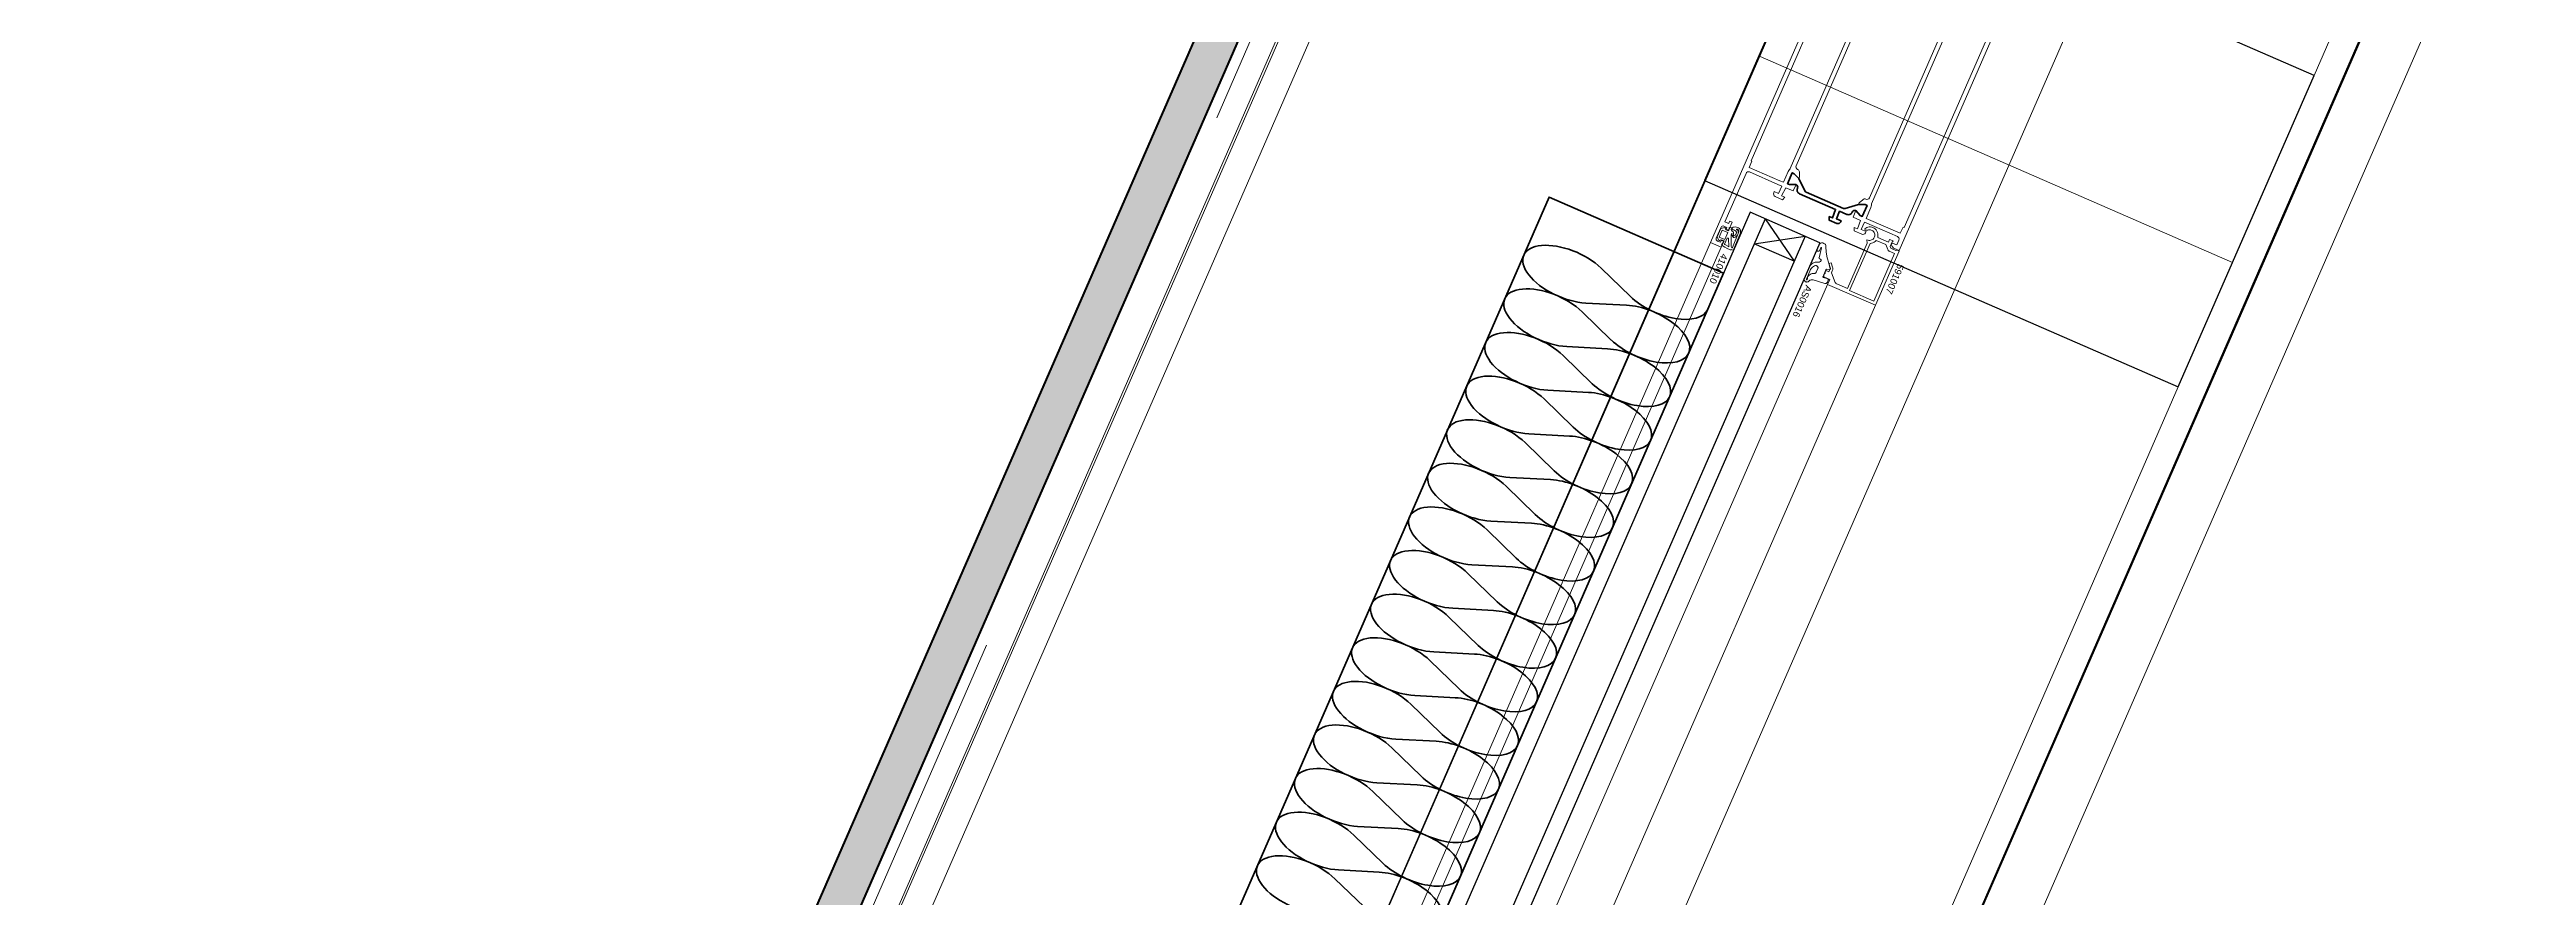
# Model space of a CAD drawing. Header units: millimetres. Extents: x -37281 to 954596, y -59787 to 956680.
# Drawn here: x 868905 to 869816, y -15838 to -15526 of the extents above; entities that cross this region are included whole.
import ezdxf
from ezdxf.enums import TextEntityAlignment as Align

# ---------------------------------------------------------------- set-up
doc = ezdxf.new("R2010")
doc.units = ezdxf.units.MM
doc.header["$MEASUREMENT"] = 0
doc.linetypes.add('Dot & Dashed', pattern=[670.277762, 352.777767, -176.388884, 0, -141.111112])
doc.linetypes.add('Double Dashed', pattern=[1093.611073, 529.166651, -211.666656, 141.111112, -211.666656])
for name, color, linetype, lineweight in [('0_Pen_No__2', 8, 'Continuous', 15), ('0_Pen_No__5', 7, 'Continuous', 25), ('0_Pen_No__6', 7, 'Continuous', 35), ('0_Pen_No__7', 7, 'Continuous', 35), ('0_Pen_No__9', 7, 'Continuous', 13), ('New_A-20-M_Floor_Slab_Pen_No__89', 8, 'Continuous', 20), ('New_A-20-M_Roof_Pen_No__93', 8, 'Continuous', 13), ('New_A-25-M_Curtain_Wall_Pen_No__90', 8, 'Continuous', 20), ('New_A-25-M_Wall_Ext_Pen_No__87', 8, 'Continuous', 20), ('New_ArchiCAD Windows_Pen_No__1', 7, 'Continuous', 13), ('New_ArchiCAD Windows_Pen_No__3', 7, 'Continuous', 18), ('New_ArchiCAD Zone Stamps_Pen_No__9', 7, 'Continuous', 13)]:
    doc.layers.add(name, color=color, linetype=linetype, lineweight=lineweight)
for name, color, linetype, lineweight, true_color in [('0_Pen_No__40', 7, 'Continuous', 35, 0x2a2a2a), ('0_Pen_No__54', 7, 'Continuous', 35, 0x444444), ('New_A-15-MG_Structural_Grid_Phase_2_Pen_No__222', 7, 'Continuous', 13, 0x65af33), ('New_A-25-M_Curtain_Wall_Pen_No__69', 7, 'Continuous', 20, 0x606060), ('New_A-25-M_Wall_Int_Pen_No__107', 7, 'Continuous', 15, 0xa6a6a6), ('New_A-25-M_Wall_Int_Pen_No__27', 7, 'Continuous', 50, 0x2a2a2a), ('New_A-35-M_FFE-Zone_Pen_No__74', 7, 'Continuous', 20, 0x606060), ('New_ArchiCAD Windows_Pen_No__23', 7, 'Continuous', 30, 0x2a2a2a)]:
    doc.layers.add(name, color=color, linetype=linetype, lineweight=lineweight, true_color=true_color)
for name, color, linetype in [('New_A-15-MG_Structural_Grid_Phase_2', 7, 'Continuous'), ('New_A-20-M_Floor_Slab', 7, 'Continuous'), ('New_A-20-M_Roof', 7, 'Continuous'), ('New_A-25-M_Curtain_Wall', 7, 'Continuous'), ('New_A-25-M_Wall_Ext', 7, 'Continuous'), ('New_A-25-M_Wall_Int', 7, 'Continuous'), ('New_A-35-M_FFE-Zone', 7, 'Continuous'), ('New_ArchiCAD Windows', 7, 'Continuous')]:
    doc.layers.add(name, color=color, linetype=linetype)
doc.styles.add('GENERATED_STYLE_2', font='')
doc.styles.add('GENERATED_STYLE_3', font='')
doc.styles.add('GENERATED_STYLE_4', font='')
doc.styles.get('GENERATED_STYLE_2').set_extended_font_data('Arial', bold=True)
doc.styles.get('GENERATED_STYLE_3').set_extended_font_data('Arial')
doc.styles.get('GENERATED_STYLE_4').set_extended_font_data('Swis721 BT')

# ---------------------------------------------------------------- blocks, each defined once
blk = doc.blocks.new('Wall_243_2', base_point=(874395.1, -4631.3))
at = {"layer": 'New_A-25-M_Wall_Ext_Pen_No__87', "linetype": 'Continuous', "flags": 128}
for points in [[(874303.43, -4591.33), (866444.97, -22613.27)], [(866536.64, -22653.24), (874395.1, -4631.3)]]:
    blk.add_lwpolyline(points, dxfattribs=at)
blk = doc.blocks.new('Wall_245_2', base_point=(874285.09, -4632.6))
at = {"layer": 'New_A-25-M_Wall_Ext_Pen_No__87', "linetype": 'Continuous', "flags": 128}
for points in [[(869174.27, -16353.33), (874285.09, -4632.6)], [(872218.02, -8960.24), (869023.02, -16287.38)]]:
    blk.add_lwpolyline(points, dxfattribs=at)
blk = doc.blocks.new('Single Office_INB 2108_81_2', base_point=(867408.06, -14183.82))
at = {"layer": 'New_A-35-M_FFE-Zone_Pen_No__74', "linetype": 'Continuous'}
blk.add_line((869057.73, -16209.78), (869958.9, -14143.09), dxfattribs=at)
at = {"layer": 'New_ArchiCAD Zone Stamps_Pen_No__9'}
for tag, height, style, p in [('ROOM_NAME', 250, 'GENERATED_STYLE_2', (866906.88, -13138.52)), ('zoneNameLine2', 250, 'GENERATED_STYLE_2', (866718.45, -13570.65)), ('ROOM_NUMBER', 200, 'GENERATED_STYLE_3', (866530.02, -13991.36)), ('measuredAreaCode', 200, 'GENERATED_STYLE_3', (866372.99, -14351.47)), ('DUMMY_649', 200, 'GENERATED_STYLE_3', (866680.4, -14485.51)), ('DUMMY_650', 200, 'GENERATED_STYLE_3', (867029.91, -14637.92)), ('DUMMY_651', 133.33, 'GENERATED_STYLE_3', (867309.2, -14744.46))]:
    blk.add_attdef(tag, text='', height=height, rotation=336.44041, dxfattribs=dict(at, style=style)).set_placement(p, align=Align.TOP_LEFT)
blk = doc.blocks.new('Slab_14_2', base_point=(829422.85, -33019.01))
at = {"layer": 'New_A-20-M_Floor_Slab_Pen_No__89', "linetype": 'Continuous', "flags": 128}
blk.add_lwpolyline([(875235.59, -26822.78), (866165.91, -22867.95), (874174.16, -4502.51), (868527.24, -2040.17), (868435.45, -2000.14), (866447.92, -6558.18), (861160.52, -4252.62), (853558.92, -11326.43), (853176.07, -10915.01), (829422.85, -33019.01)], dxfattribs=at)
blk = doc.blocks.new('Slab_18_2', base_point=(875235.59, -26822.78))
at = {"layer": 'New_A-20-M_Floor_Slab_Pen_No__89', "linetype": 'Continuous', "flags": 128}
blk.add_lwpolyline([(875235.59, -26822.78), (866165.91, -22867.95), (874174.16, -4502.51), (883243.83, -8457.33)], close=True, dxfattribs=at)
blk = doc.blocks.new('Triple Window 19_2')
at = {"layer": 'New_ArchiCAD Windows_Pen_No__1', "linetype": 'Continuous'}
for p, q in [((-1175, -0.5), (-1175, 0)), ((1175, -0.5), (1175, 0)), ((-1175, -190), (-1175, -0.5)), ((1175, -190), (1175, -0.5))]:
    blk.add_line(p, q, dxfattribs=at)
at = {"layer": 'New_ArchiCAD Windows_Pen_No__23', "linetype": 'Continuous'}
for p, q in [((-1175, 0), (-1125, 0)), ((-1125, 0), (-1125, -190)), ((1100, -190), (1100, 0)), ((1100, 0), (1175, 0)), ((-1125, -190), (-1175, -190)), ((1175, -190), (1100, -190))]:
    blk.add_line(p, q, dxfattribs=at)
at = {"layer": 'New_ArchiCAD Windows_Pen_No__3', "linetype": 'Continuous'}
for p, q in [((-1175, 165), (1175, 165)), ((-1125, 0), (-268, 0)), ((-268, -190), (-1125, -190)), ((1100, -190), (812.5, -190)), ((-1175, -200), (1175, -200))]:
    blk.add_line(p, q, dxfattribs=at)
blk = doc.blocks.new('Wall_353_2', base_point=(874468.42, -4712.54))
at = {"layer": 'New_ArchiCAD Windows', "color": 251, "linetype": 'Continuous', "lineweight": 20, "true_color": 0x606060, "xscale": -1, "zscale": 1000, "rotation": 66.44041158399281}
for p in [(870003.55, -14451.52), (869064.25, -16605.64)]:
    blk.add_blockref('Triple Window 19_2', p, dxfattribs=at)
blk = doc.blocks.new('Wall_379_2', base_point=(869371.71, -15418.45))
at = {"layer": 'New_A-25-M_Wall_Int_Pen_No__107', "linetype": 'Continuous'}
blk.add_hatch(color=256, dxfattribs=at).paths.add_polyline_path([(869371.71, -15418.45), (869132.45, -15967.13), (869140.21, -15986.88), (869379.46, -15438.2)])
at = {"layer": 'New_A-25-M_Wall_Int_Pen_No__27', "linetype": 'Continuous', "flags": 128}
for points in [[(869371.71, -15418.45), (869132.45, -15967.13)], [(869140.21, -15986.88), (869379.46, -15438.2)]]:
    blk.add_lwpolyline(points, dxfattribs=at)
blk = doc.blocks.new('Morph_2_2', base_point=(864302.5, 0))
at = {"layer": 'New_A-20-M_Roof_Pen_No__93', "linetype": 'Continuous', "flags": 128}
blk.add_lwpolyline([(866367.03, -22792.01), (874315.32, -4564.06)], dxfattribs=at)
blk = doc.blocks.new('Beam_8_2', base_point=(874303.43, -4591.33))
at = {"layer": 'New_A-25-M_Curtain_Wall_Pen_No__69', "linetype": 'Dot & Dashed'}
blk.add_line((874303.43, -4591.33), (866444.97, -22613.27), dxfattribs=at)
at = {"layer": 'New_A-25-M_Curtain_Wall_Pen_No__90', "linetype": 'Continuous'}
for p, q in [((874303.43, -4591.33), (866444.97, -22613.27)), ((874505.7, -4679.52), (866647.24, -22701.46))]:
    blk.add_line(p, q, dxfattribs=at)
blk = doc.blocks.new('Standard grid marker_19')
at = {"layer": 'New_A-15-MG_Structural_Grid_Phase_2_Pen_No__222', "linetype": 'Double Dashed'}
blk.add_line((948.58, 0), (36650.52, 0), dxfattribs=at)
at = {"layer": 'New_A-15-MG_Structural_Grid_Phase_2_Pen_No__222', "style": 'GENERATED_STYLE_4'}
for tag, p in [('AC_MarkerText_1_0', (-500, -588.26)), ('AC_MarkerText_1_1', (38099.1, -588.26))]:
    blk.add_attdef(tag, text='', height=350, rotation=90, dxfattribs=at).set_placement(p, align=Align.MIDDLE_CENTER)

msp = doc.modelspace()

# ---------------------------------------------------------------- linework, layer by layer
at = {"layer": '0_Pen_No__2', "linetype": 'Continuous', "flags": 128}
for points in [[(869580.86, -15492.76), (869547.61, -15569.03, 0.414214), (869548.12, -15570.34), (869548.18, -15570.37, -0.294108), (869548.78, -15571.27), (869548.8, -15573.04), (869548.52, -15573.68), (869546.91, -15571.89), (869546.17, -15571.57), (869544.42, -15575.6), (869545.15, -15575.92), (869547.56, -15575.88), (869546.53, -15578.26), (869543.78, -15577.07), (869542.25, -15580), (869543.45, -15580.52), (869542.57, -15581.45), (869539.87, -15580.27, -0.414214), (869539.35, -15578.96), (869539.55, -15578.5), (869541.11, -15579.18), (869542.31, -15576.43), (869540.89, -15575.81), (869530.48, -15571.27, 0.414214), (869529.17, -15571.79), (869521.37, -15589.66), (869522.75, -15590.26), (869523.15, -15589.34), (869524.06, -15589.74), (869522.67, -15592.95), (869521.75, -15592.55), (869522.15, -15591.64), (869521.05, -15591.16, 0.414214), (869520, -15591.57), (869518.24, -15595.6, 0.414214), (869518.65, -15596.66), (869519.75, -15597.14), (869520.15, -15596.22), (869521.07, -15596.62), (869520.07, -15598.91), (869516.13, -15597.19), (869580.08, -15450.53)], [(869607.81, -15504.51), (869574.56, -15580.78, -0.414214), (869573.24, -15581.3), (869573.19, -15581.27, 0.294108), (869572.12, -15581.45), (869570.8, -15582.63), (869570.52, -15583.27), (869572.94, -15583.24), (869573.67, -15583.56), (869571.91, -15587.59), (869571.18, -15587.27), (869569.56, -15585.47), (869568.52, -15587.86), (869571.27, -15589.06), (869570.16, -15592.17), (869568.96, -15591.65), (869568.88, -15592.92), (869571.77, -15594.18, 0.414214), (869573.08, -15593.66), (869573.28, -15593.21), (869571.54, -15592.45), (869572.74, -15589.7), (869573.64, -15590.09), (869584.84, -15594.97, -0.414214), (869585.36, -15596.29), (869584.56, -15598.12), (869582.91, -15597.4), (869582.51, -15597.79), (869582.72, -15598.32, 0.198912), (869583.78, -15599.42), (869585.52, -15600.18), (869629.48, -15499.35)], [(869575.25, -15583.44, -0.112281), (869575.33, -15583.01), (869609.97, -15503.57, -0.112281), (869610.23, -15503.21, 0.112281), (869610.77, -15502.48), (869612.51, -15498.49), (869625.07, -15503.97), (869624.07, -15506.26), (869624.53, -15506.46), (869587.36, -15591.71), (869586.9, -15591.51), (869585.9, -15593.8), (869574.22, -15588.7)], [(869574.22, -15588.7), (869573.34, -15588.32), (869575.08, -15584.33, 0.112281), (869575.25, -15583.44)]]:
    msp.add_lwpolyline(points, format="xyb", dxfattribs=at)
msp.add_lwpolyline([(869541.57, -15574.47), (869542.91, -15575.05), (869544.65, -15571.06, -0.112281), (869545.19, -15570.33, 0.112281), (869545.45, -15569.97), (869580.09, -15490.54, 0.112281), (869580.17, -15490.1, -0.112281), (869580.34, -15489.21), (869582.08, -15485.22), (869569.52, -15479.74), (869568.52, -15482.04), (869568.25, -15481.92), (869531.07, -15567.16), (869531.35, -15567.28), (869530.35, -15569.58)], format="xyb", close=True, dxfattribs=at)
for points in [[(869573, -15592.68), (869572.8, -15592.15), (869573.17, -15591.88), (869573.58, -15591.67), (869574.01, -15591.53), (869574.47, -15591.46), (869574.92, -15591.45), (869575.38, -15591.52), (869575.82, -15591.65), (869576.27, -15591.89), (869576.67, -15592.2), (869577.02, -15592.58), (869577.3, -15593), (869577.51, -15593.47), (869577.63, -15593.96), (869577.68, -15594.47), (869577.64, -15594.98), (869577.58, -15595.36), (869581.52, -15597.08), (869581.96, -15596.07), (869583.24, -15596.63), (869583.08, -15597), (869582.9, -15596.92), (869582.14, -15598.66), (869582.4, -15599.32), (869584.19, -15600.1), (869585.11, -15600), (869585.41, -15600.41), (869576.74, -15620.31), (869559.14, -15612.63), (869559.94, -15610.8), (869557.83, -15609.88), (869557.78, -15608.99), (869557.91, -15608.9), (869558.03, -15608.78), (869558.13, -15608.65), (869558.2, -15608.5), (869558.25, -15608.35), (869558.27, -15608.19), (869558.27, -15608.02), (869558.24, -15607.86), (869558.65, -15607.51), (869559.66, -15607.95), (869560.12, -15606.89), (869559.55, -15604.98), (869560.51, -15604.7), (869560.97, -15606.26), (869561.03, -15606.53), (869561.05, -15606.81), (869561.04, -15607.09), (869560.98, -15607.36), (869560.89, -15607.63), (869560.57, -15608.35), (869561.97, -15611.91), (869562.04, -15612.05), (869562.13, -15612.18), (869562.24, -15612.3), (869562.37, -15612.39), (869562.51, -15612.47), (869566.43, -15614.17)], [(869566.43, -15614.17), (869573.74, -15597.4), (869573.61, -15596.24), (869574.04, -15596.37), (869574.37, -15596.43), (869574.71, -15596.44), (869575.03, -15596.39), (869575.35, -15596.28), (869575.64, -15596.12), (869575.91, -15595.92), (869576.13, -15595.67), (869576.31, -15595.39), (869576.44, -15595.08), (869576.51, -15594.76), (869576.53, -15594.42), (869576.49, -15594.09), (869576.39, -15593.77), (869576.24, -15593.47), (869576.05, -15593.21), (869575.81, -15592.97), (869575.53, -15592.79), (869575.23, -15592.65), (869574.9, -15592.57), (869574.57, -15592.54), (869574.24, -15592.57), (869573.92, -15592.66), (869573, -15592.68)]]:
    msp.add_lwpolyline(points, dxfattribs=at)
msp.add_lwpolyline([(869567.23, -15614.85), (869576.12, -15618.73), (869583.75, -15601.22), (869581.84, -15600.39), (869581.71, -15600.31), (869581.58, -15600.22), (869581.47, -15600.1), (869581.38, -15599.98), (869581.31, -15599.83), (869580.59, -15597.98), (869577, -15596.42), (869576.65, -15596.8), (869576.23, -15597.11), (869575.77, -15597.35), (869575.27, -15597.51), (869574.76, -15597.59)], close=True, dxfattribs=at)
at = {"layer": '0_Pen_No__40', "linetype": 'Continuous'}
msp.add_line((874037.86, -5700.74), (866899.19, -22071.98), dxfattribs=at)
at = {"layer": '0_Pen_No__5', "linetype": 'Continuous'}
for p, q in [((869530.68, -15586.08), (869264.77, -16195.9)), ((869536.18, -15588.48), (869270.27, -16198.29)), ((869556.35, -15597.27), (869530.68, -15586.08)), ((869536.18, -15588.48), (869546.85, -15604.04)), ((869550.85, -15594.88), (869284.94, -16204.69)), ((869556.35, -15597.27), (869290.44, -16207.09)), ((869532.18, -15597.65), (869550.85, -15594.88)), ((869546.85, -15604.04), (869532.18, -15597.65))]:
    msp.add_line(p, q, dxfattribs=at)
at = {"layer": '0_Pen_No__54', "linetype": 'Continuous'}
for p, q in [((869475.89, -15606.65), (869486.63, -15617.06)), ((869485.23, -15620.27), (869470.3, -15619.48)), ((869468.9, -15622.69), (869479.63, -15633.1)), ((869478.23, -15636.31), (869463.3, -15635.52)), ((869461.9, -15638.73), (869472.64, -15649.14)), ((869454.91, -15654.77), (869465.64, -15665.18)), ((869471.24, -15652.35), (869456.31, -15651.56)), ((869447.91, -15670.81), (869458.65, -15681.22)), ((869464.24, -15668.39), (869449.31, -15667.61)), ((869440.92, -15686.86), (869451.65, -15697.26)), ((869457.25, -15684.43), (869442.32, -15683.65)), ((869450.25, -15700.47), (869435.32, -15699.69)), ((869433.92, -15702.9), (869444.66, -15713.3)), ((869426.93, -15718.94), (869437.66, -15729.35)), ((869443.26, -15716.51), (869428.33, -15715.73)), ((869419.93, -15734.98), (869430.67, -15745.39)), ((869436.26, -15732.55), (869421.33, -15731.77)), ((869412.94, -15751.02), (869423.67, -15761.43)), ((869429.27, -15748.6), (869414.34, -15747.81)), ((869422.28, -15764.64), (869407.34, -15763.85)), ((869405.94, -15767.06), (869416.68, -15777.47)), ((869398.95, -15783.1), (869409.68, -15793.51)), ((869415.28, -15780.68), (869400.35, -15779.89)), ((869391.96, -15799.14), (869402.69, -15809.55)), ((869408.29, -15796.72), (869393.35, -15795.94)), ((869384.96, -15815.19), (869395.7, -15825.59)), ((869401.29, -15812.76), (869386.36, -15811.98)), ((869394.3, -15828.8), (869379.36, -15828.02)), ((869377.97, -15831.23), (869388.7, -15841.64))]:
    msp.add_line(p, q, dxfattribs=at)
at = {"layer": '0_Pen_No__54', "linetype": 'Continuous', "flags": 128}
msp.add_lwpolyline([(869207.32, -16327.65), (869520.92, -15608.47), (869456.75, -15580.49), (869143.16, -16299.67)], close=True, dxfattribs=at)
at = {"layer": '0_Pen_No__54', "linetype": 'Continuous'}
for centre, start_param, end_param in [((869463.47, -15608.87), 0.927295, 5.35589), ((869456.48, -15624.91), 0.927295, 5.35589), ((869499.05, -15614.84), 4.068888, 6.283185), ((869492.06, -15630.88), 0, 2.214297), ((869449.48, -15640.95), 0.927295, 5.35589), ((869485.06, -15646.92), 0, 2.214297), ((869492.06, -15630.88), 4.068888, 6.283185), ((869442.49, -15656.99), 0.927295, 5.35589), ((869478.07, -15662.96), 0, 2.214297), ((869485.06, -15646.92), 4.068888, 6.283185), ((869435.49, -15673.03), 0.927295, 5.35589), ((869478.07, -15662.96), 4.068888, 6.283185), ((869471.07, -15679), 0, 2.214297), ((869428.5, -15689.07), 0.927295, 5.35589), ((869471.07, -15679), 4.068888, 6.283185), ((869464.08, -15695.04), 0, 2.214297), ((869421.5, -15705.12), 0.927295, 5.35589), ((869457.08, -15711.09), 0, 2.214297), ((869464.08, -15695.04), 4.068888, 6.283185), ((869414.51, -15721.16), 0.927295, 5.35589), ((869450.09, -15727.13), 0, 2.214297), ((869457.08, -15711.09), 4.068888, 6.283185), ((869407.51, -15737.2), 0.927295, 5.35589), ((869443.09, -15743.17), 0, 2.214297), ((869450.09, -15727.13), 4.068888, 6.283185), ((869400.52, -15753.24), 0.927295, 5.35589), ((869443.09, -15743.17), 4.068888, 6.283185), ((869436.1, -15759.21), 0, 2.214297), ((869393.52, -15769.28), 0.927295, 5.35589), ((869429.1, -15775.25), 0, 2.214297), ((869436.1, -15759.21), 4.068888, 6.283185), ((869386.53, -15785.32), 0.927295, 5.35589), ((869422.11, -15791.29), 0, 2.214297), ((869429.1, -15775.25), 4.068888, 6.283185), ((869379.53, -15801.36), 0.927295, 5.35589), ((869415.11, -15807.33), 0, 2.214297), ((869422.11, -15791.29), 4.068888, 6.283185), ((869372.54, -15817.41), 0.927295, 5.35589), ((869415.11, -15807.33), 4.068888, 6.283185), ((869408.12, -15823.37), 0, 2.214297), ((869365.54, -15833.45), 0.927295, 5.35589), ((869401.12, -15839.42), 0, 2.214297), ((869408.12, -15823.37), 4.068888, 6.283185)]:
    msp.add_ellipse(centre, major_axis=(16.04, -6.99), ratio=0.5, start_param=start_param, end_param=end_param, dxfattribs=at)
at = {"layer": '0_Pen_No__6', "linetype": 'Continuous', "flags": 128}
msp.add_lwpolyline([(869548.08, -15577.2, 0.414214), (869547.56, -15575.88), (869545.15, -15575.92), (869544.42, -15575.6), (869546.17, -15571.57), (869546.91, -15571.89), (869548.53, -15573.66), (869550.79, -15578.23, 0.176327), (869551.28, -15578.7), (869564.97, -15584.67, 0.176327), (869565.65, -15584.71), (869570.53, -15583.26), (869572.94, -15583.24), (869573.67, -15583.56), (869571.91, -15587.59), (869571.18, -15587.27), (869569.56, -15585.47, 0.414214), (869568.25, -15585.99), (869568.21, -15586.08, -0.414214), (869566.23, -15586.86), (869563.58, -15585.7), (869562.38, -15588.45), (869564.12, -15589.21), (869563.92, -15589.67, -0.414214), (869562.6, -15590.18), (869559.72, -15588.93), (869559.79, -15587.65), (869560.99, -15588.17), (869562.11, -15585.06), (869548.82, -15579.26, -0.414214), (869548.04, -15577.29)], format="xyb", close=True, dxfattribs=at)
at = {"layer": '0_Pen_No__9', "linetype": 'Continuous'}
for p, q in [((869516.13, -15597.19), (869256.61, -16192.34)), ((869520.07, -15598.91), (869260.55, -16194.06)), ((869559.14, -15612.63), (869298.41, -16210.57)), ((869576.74, -15620.31), (869316.01, -16218.24))]:
    msp.add_line(p, q, dxfattribs=at)
at = {"layer": '0_Pen_No__9', "linetype": 'Continuous', "flags": 128}
for points in [[(869527.08, -15593.64), (869524.67, -15599.52), (869524.39, -15600.08), (869523.82, -15599.81), (869523.75, -15599.97), (869523.58, -15599.92), (869522.44, -15599.52), (869521.35, -15598.96), (869520.34, -15598.28), (869520.12, -15598.1), (869521.02, -15596.82), (869519.7, -15596.24), (869519.58, -15596.52), (869519.22, -15596.53), (869518.54, -15595.16), (869519.88, -15592.1), (869521.34, -15591.66), (869521.58, -15591.93), (869521.46, -15592.21), (869522.78, -15592.78), (869523.02, -15591.67), (869523.8, -15591.83), (869523.66, -15592.46), (869524.02, -15592.98), (869524.13, -15593.02), (869524.23, -15593.08), (869524.33, -15593.16), (869524.4, -15593.25), (869524.47, -15593.35), (869524.51, -15593.46), (869524.54, -15593.58), (869524.59, -15593.75), (869524.6, -15593.93), (869524.59, -15594.11), (869524.55, -15594.29), (869524.48, -15594.45), (869524.72, -15594.73), (869524.93, -15594.64), (869525.12, -15594.52), (869525.29, -15594.36), (869525.43, -15594.19), (869525.54, -15593.99), (869525.62, -15593.78), (869525.64, -15593.64), (869525.63, -15593.51), (869525.6, -15593.38), (869525.55, -15593.25), (869525.48, -15593.14), (869525.39, -15593.04), (869525.28, -15592.95), (869525.1, -15592.8), (869524.9, -15592.67), (869524.68, -15592.57), (869524.45, -15592.51), (869524.22, -15592.48), (869524.03, -15591.78), (869524.41, -15591.61), (869524.82, -15591.51), (869525.24, -15591.48), (869525.66, -15591.53), (869526.06, -15591.65), (869526.44, -15591.83), (869526.78, -15592.08), (869526.93, -15592.26), (869527.05, -15592.47), (869527.13, -15592.7), (869527.18, -15592.93), (869527.18, -15593.17), (869527.15, -15593.41)], [(869524.17, -15599), (869526.49, -15593.29), (869526.5, -15593.14), (869526.49, -15593), (869526.46, -15592.85), (869526.4, -15592.72), (869526.32, -15592.6), (869526.23, -15592.49), (869526.12, -15592.39), (869525.99, -15592.32), (869525.85, -15592.27), (869525.71, -15592.24), (869525.65, -15592.4), (869525.84, -15592.54), (869526, -15592.72), (869526.13, -15592.92), (869526.22, -15593.13), (869526.28, -15593.36), (869526.3, -15593.6), (869526.29, -15593.84), (869526.16, -15594.17), (869525.98, -15594.48), (869525.75, -15594.76), (869525.48, -15595), (869525.18, -15595.19), (869524.85, -15595.32), (869524.5, -15595.41), (869523.88, -15594.3), (869524.09, -15594.07), (869523.99, -15593.77), (869523.64, -15594.26), (869523.69, -15598.71), (869523.92, -15599.18), (869524.11, -15599.17)], [(869521.31, -15596.07), (869519.29, -15595.19), (869520.41, -15592.62), (869522.43, -15593.5)], [(869521.39, -15597.93), (869521.29, -15597.86), (869522.28, -15595.6), (869522.66, -15595.66), (869522.9, -15598.74), (869522.67, -15598.63)], [(869558.19, -15612.28), (869558.32, -15612.29), (869558.46, -15612.28), (869558.59, -15612.25), (869558.71, -15612.19), (869558.82, -15612.12), (869558.92, -15612.03), (869559, -15611.93), (869559.06, -15611.81), (869559.41, -15611.01), (869559.43, -15610.96), (869559.44, -15610.91), (869559.44, -15610.86), (869559.43, -15610.81), (869559.41, -15610.76), (869559.39, -15610.72), (869559.35, -15610.68), (869559.32, -15610.64), (869559.27, -15610.62), (869559.22, -15610.6), (869557.65, -15610.13), (869557.61, -15610.11), (869557.56, -15610.08), (869557.53, -15610.05), (869557.49, -15610.01), (869557.47, -15609.97), (869557.45, -15609.92), (869557.44, -15609.87), (869557.44, -15609.82), (869557.45, -15609.77), (869557.47, -15609.72), (869558.54, -15607.25), (869558.56, -15607.21), (869558.59, -15607.18), (869558.62, -15607.14), (869558.66, -15607.12), (869558.7, -15607.1), (869558.74, -15607.08), (869558.79, -15607.07), (869558.83, -15607.07), (869559.9, -15607.14), (869559.95, -15607.14), (869560, -15607.13), (869560.05, -15607.11), (869560.09, -15607.09), (869560.13, -15607.06), (869560.16, -15607.02), (869560.19, -15606.97), (869560.21, -15606.93), (869560.22, -15606.88), (869560.22, -15606.83), (869560.21, -15606.78), (869560.2, -15606.73), (869559.61, -15604.8), (869558.98, -15602.82), (869558.63, -15600.76), (869558.56, -15598.68), (869558.53, -15598.44), (869558.46, -15598.21), (869558.35, -15598), (869558.2, -15597.81), (869558.03, -15597.65), (869557.83, -15597.52), (869557.61, -15597.42), (869557.37, -15597.37), (869557.13, -15597.35), (869556.9, -15597.38), (869556.67, -15597.45), (869556.45, -15597.55), (869556.26, -15597.69), (869556.09, -15597.86), (869555.27, -15599.75), (869555.24, -15599.83), (869555.22, -15599.91), (869555.23, -15600), (869555.24, -15600.08), (869555.27, -15600.15), (869555.31, -15600.23), (869555.36, -15600.29), (869555.42, -15600.35), (869555.49, -15600.39), (869555.56, -15600.43), (869555.64, -15600.45), (869555.72, -15600.45), (869555.81, -15600.45), (869555.89, -15600.43), (869555.96, -15600.39), (869556.03, -15600.35), (869556.09, -15600.29), (869556.14, -15600.23), (869556.18, -15600.15), (869556.61, -15599.18), (869556.63, -15599.14), (869556.66, -15599.1), (869556.69, -15599.06), (869556.73, -15599.04), (869556.77, -15599.01), (869556.82, -15599), (869556.86, -15598.99), (869556.88, -15599.04), (869556.88, -15599.08), (869556.88, -15599.13), (869556.88, -15599.17), (869556, -15602.84), (869555.99, -15602.92), (869556.01, -15602.99), (869556.03, -15603.03), (869556.06, -15603.07), (869556.09, -15603.1), (869556.13, -15603.13), (869556.17, -15603.16), (869556.46, -15603.28), (869556.53, -15603.32), (869556.6, -15603.37), (869556.66, -15603.44), (869556.7, -15603.51), (869556.73, -15603.6), (869556.75, -15603.68), (869556.75, -15603.77), (869556.74, -15603.85), (869556.71, -15603.94), (869556.67, -15604.01), (869556.62, -15604.08), (869556.55, -15604.14), (869556.3, -15604.33), (869556.26, -15604.35), (869556.22, -15604.37), (869556.18, -15604.38), (869556.14, -15604.38), (869554.71, -15604.44), (869554.64, -15604.45), (869554.57, -15604.47), (869554.24, -15604.58), (869553.78, -15604.78), (869553.36, -15605.05), (869552.99, -15605.39), (869552.68, -15605.78), (869552.44, -15606.22), (869550.65, -15610.35), (869550.59, -15610.5), (869550.57, -15610.67), (869550.57, -15610.83), (869550.59, -15611), (869550.65, -15611.15), (869550.73, -15611.3), (869550.83, -15611.43), (869550.96, -15611.54), (869551.09, -15611.63), (869551.25, -15611.69), (869551.41, -15611.73), (869551.57, -15611.75), (869551.74, -15611.73), (869551.9, -15611.69), (869552.05, -15611.62), (869552.19, -15611.53), (869552.31, -15611.41), (869552.48, -15611.24), (869552.68, -15611.11), (869552.9, -15611), (869553.14, -15610.94), (869553.38, -15610.91), (869553.62, -15610.92), (869553.86, -15610.97)], [(869555.57, -15606.82), (869555.61, -15606.69), (869555.63, -15606.56), (869555.63, -15606.42), (869555.6, -15606.29), (869555.56, -15606.16), (869555.49, -15606.04), (869555.41, -15605.94), (869555.3, -15605.85), (869555.19, -15605.78), (869555.06, -15605.73), (869554.93, -15605.7), (869554.79, -15605.7), (869554.66, -15605.72), (869554.28, -15605.83), (869553.93, -15606), (869553.61, -15606.23), (869553.33, -15606.5), (869553.09, -15606.81), (869552.91, -15607.16), (869551.36, -15610.71), (869551.35, -15610.73), (869551.35, -15610.76), (869551.35, -15610.78), (869551.35, -15610.81), (869551.36, -15610.83), (869551.37, -15610.85), (869551.39, -15610.87), (869551.41, -15610.89), (869551.43, -15610.9), (869551.45, -15610.91), (869551.47, -15610.92), (869551.5, -15610.92), (869551.52, -15610.92), (869551.55, -15610.91), (869551.57, -15610.9), (869551.59, -15610.89), (869551.61, -15610.87), (869551.62, -15610.85), (869551.63, -15610.83), (869551.78, -15610.5), (869551.8, -15610.45), (869551.8, -15610.41), (869551.81, -15610.36), (869551.8, -15610.31), (869551.79, -15610.27), (869551.77, -15610.23), (869551.74, -15610.19), (869551.71, -15610.16), (869551.74, -15610.07), (869551.92, -15609.73), (869552.15, -15609.43), (869552.43, -15609.16), (869552.74, -15608.93), (869553.09, -15608.76), (869553.45, -15608.64), (869553.83, -15608.58), (869554.22, -15608.58), (869554.34, -15608.58), (869554.46, -15608.56), (869554.58, -15608.52), (869554.69, -15608.47), (869554.79, -15608.39), (869554.88, -15608.31), (869554.95, -15608.21), (869555.01, -15608.1)]]:
    msp.add_lwpolyline(points, close=True, dxfattribs=at)

# ---------------------------------------------------------------- block references
at = {"layer": 'New_A-15-MG_Structural_Grid_Phase_2', "color": 8, "linetype": 'Continuous', "lineweight": 15, "zscale": 1000, "rotation": 246.440411583993}
msp.add_blockref('Standard grid marker_19', (876481.97, 840.07), dxfattribs=at)
at = {"layer": 'New_A-20-M_Floor_Slab', "color": 8, "linetype": 'Continuous', "lineweight": 20}
for name, p in [('Slab_14_2', (829422.85, -33019.01)), ('Slab_18_2', (875235.59, -26822.78))]:
    msp.add_blockref(name, p, dxfattribs=at)
at = {"layer": 'New_A-20-M_Roof', "linetype": 'Continuous', "lineweight": 0}
msp.add_blockref('Morph_2_2', (864302.5, 0), dxfattribs=at)
at = {"layer": 'New_A-25-M_Curtain_Wall', "color": 8, "lineweight": 20}
msp.add_blockref('Beam_8_2', (874303.43, -4591.33), dxfattribs=at)
at = {"layer": 'New_A-25-M_Wall_Ext', "color": 250, "lineweight": 50, "true_color": 0x2a2a2a}
for name, p in [('Wall_245_2', (874285.09, -4632.6)), ('Wall_353_2', (874468.42, -4712.54)), ('Wall_243_2', (874395.1, -4631.3))]:
    msp.add_blockref(name, p, dxfattribs=at)
at = {"layer": 'New_A-25-M_Wall_Int', "color": 250, "lineweight": 50, "true_color": 0x2a2a2a}
msp.add_blockref('Wall_379_2', (869371.71, -15418.45), dxfattribs=at)
at = {"layer": 'New_A-35-M_FFE-Zone', "linetype": 'Continuous'}
msp.add_blockref('Single Office_INB 2108_81_2', (867408.06, -14183.82), dxfattribs=at)

# ---------------------------------------------------------------- texts
at = {"layer": '0_Pen_No__7', "linetype": 'Continuous', "char_height": 2.5, "attachment_point": 7, "rotation": 246.44041, "style": 'GENERATED_STYLE_3'}
for s, insert in [('\\A1;{\\fArial|b0|i0|c0|p34;410010}', (869520.24, -15601.01)), ('\\A1;{\\fArial|b0|i0|c0|p34;591007}', (869585.03, -15604.78)), ('\\A1;{\\fArial|b0|i0|c0|p34;AS0016}', (869551.15, -15612.66))]:
    msp.add_mtext(s, dxfattribs=dict(at, insert=insert))

doc.saveas('drawing.dxf')
